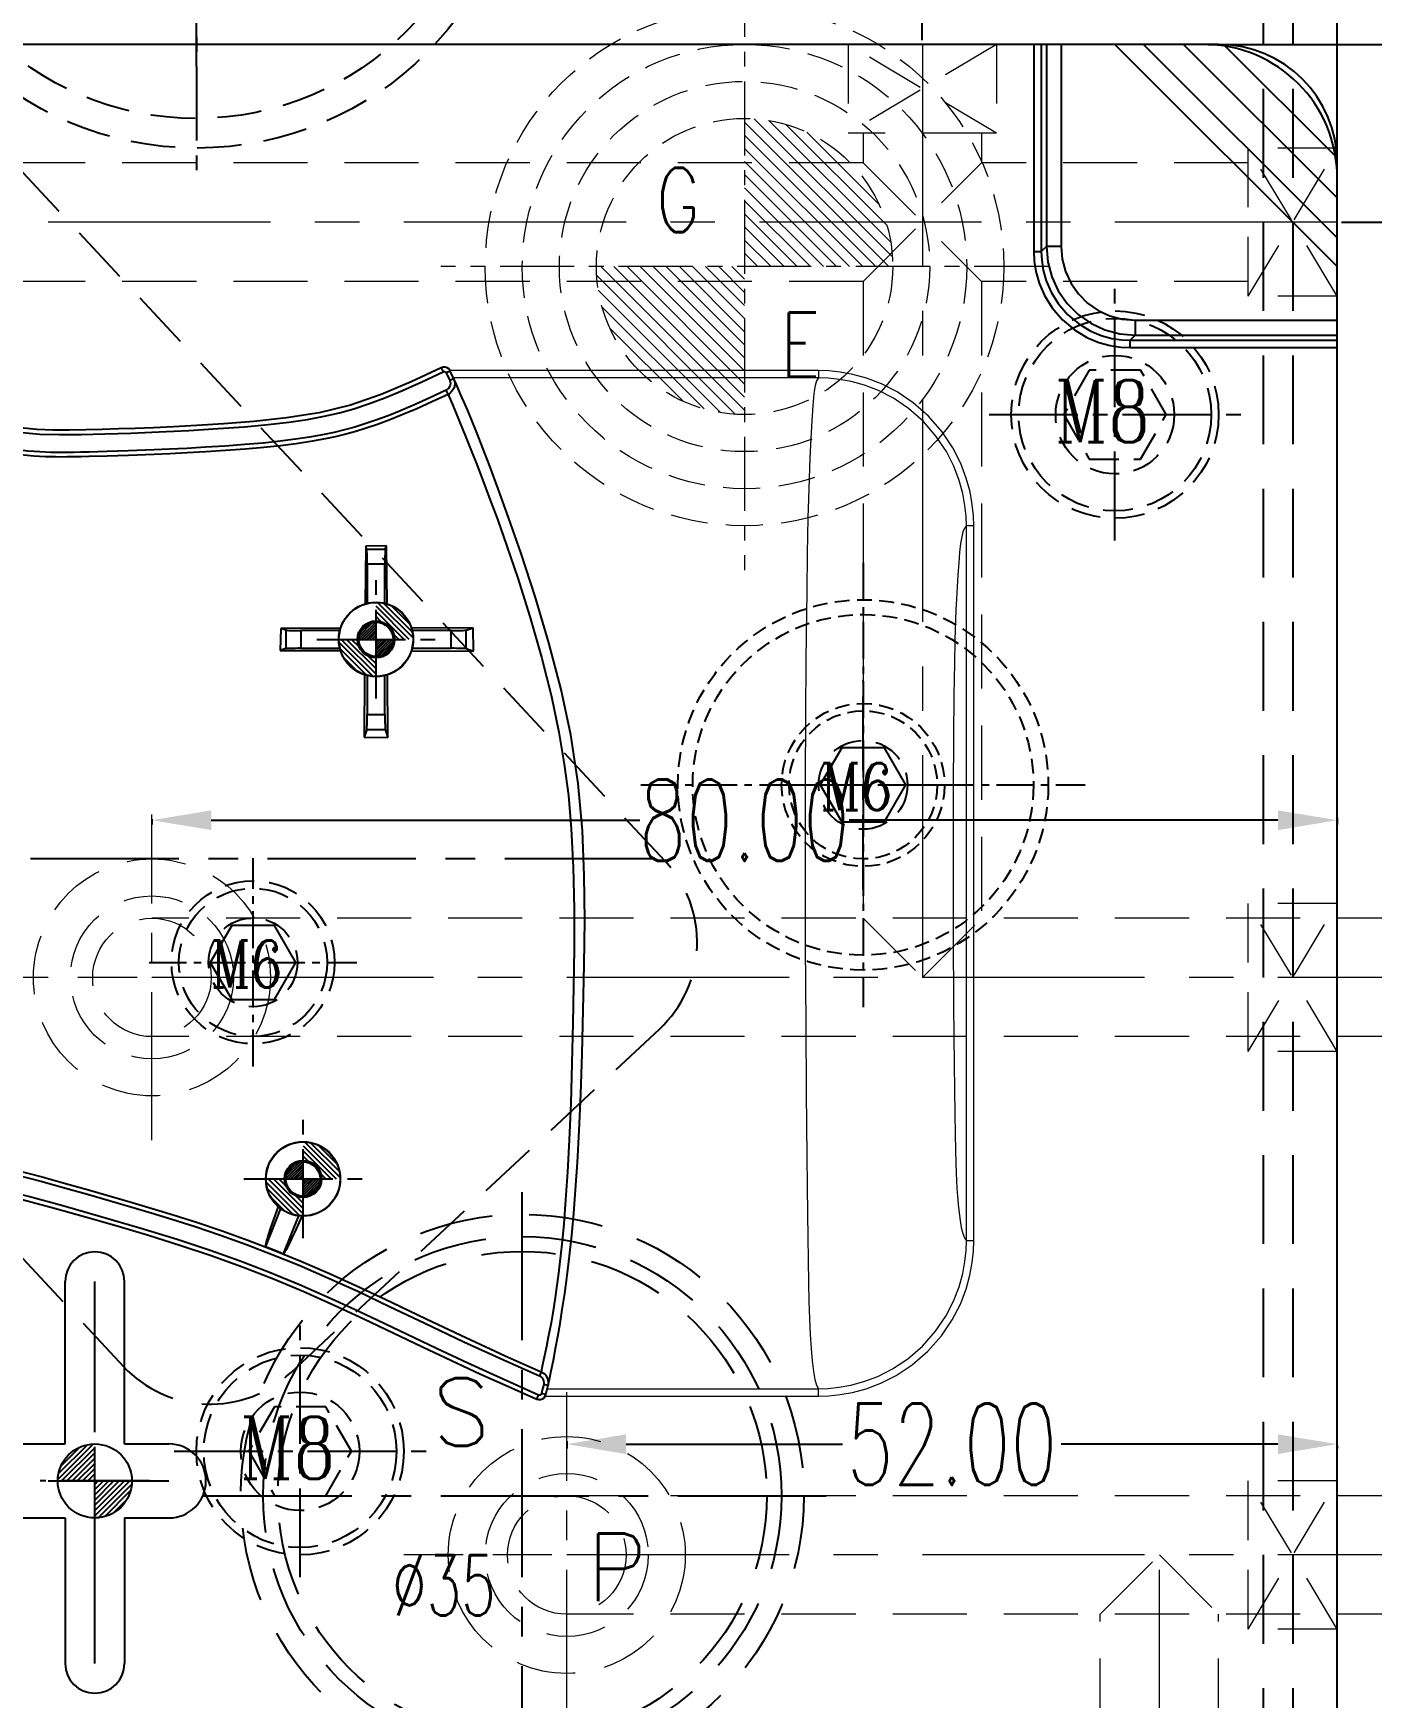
# Model space of a CAD drawing. Header units: millimetres. Extents: x 33920 to 35330, y -21664 to -20666.
# Drawn here: x 34646.7 to 34737, y -20885 to -20772.6 of the extents above; entities that cross this region are included whole.
import ezdxf

# ---------------------------------------------------------------- set-up
doc = ezdxf.new("R2010")
doc.units = ezdxf.units.MM
doc.header["$LTSCALE"] = 8
for name, pattern in [('CENTER', [2, 1.25, -0.25, 0.25, -0.25]), ('CENTER2', [1.125, 0.75, -0.125, 0.125, -0.125]), ('HIDDEN', [0.375, 0.25, -0.125]), ('HIDDEN2', [0.1875, 0.125, -0.0625])]:
    doc.linetypes.add(name, pattern=pattern)
doc.layers.get('DEFPOINTS').update_dxf_attribs({"color": 6})
for name, color, linetype in [('Cav-cor', 1, 'Continuous'), ('DEFAULT_1', 7, 'CENTER'), ('GE', 183, 'Continuous'), ('PIN', 5, 'Continuous'), ('Ru', 8, 'Continuous'), ('SCREW', 52, 'HIDDEN'), ('SP', 3, 'Continuous'), ('SPRING', 142, 'Continuous'), ('壓塊', 157, 'Continuous')]:
    doc.layers.add(name, color=color, linetype=linetype)
for name, color, linetype, lineweight in [('dim', 3, 'Continuous', 15), ('WR', 122, 'HIDDEN', 18), ('枕位', 75, 'Continuous', 15)]:
    doc.layers.add(name, color=color, linetype=linetype, lineweight=lineweight)
doc.styles.add('ROMANC', font='RomanC.ttf', dxfattribs={"width": 0.8, "height": 7})
doc.styles.add('ROMANS', font='ROMANS.shx', dxfattribs={"height": 5, "bigfont": 'chineset.shx'})
doc.styles.get("Standard").update_dxf_attribs({"font": 'txt.shx', "width": 0.67, "bigfont": 'chineset.shx'})
doc.dimstyles.new('ISO-25', dxfattribs={"dimtxt": 5.5, "dimasz": 4, "dimexe": 0.3, "dimexo": 0.3, "dimtad": 0, "dimzin": 1, "dimdsep": 46, "dimtxsty": 'Standard', "dimcen": 0, "dimclrd": 3, "dimclre": 3, "dimclrt": 7, "dimazin": 0, "dimtfac": 1, "dimtofl": 0, "dimtmove": 0, "dimatfit": 0, "dimfxl": 0, "dimarcsym": 0})

# ---------------------------------------------------------------- blocks, each defined once
blk = doc.blocks.new('20130710.160853')
at = {"layer": 'SCREW', "linetype": 'CENTER', "ltscale": 0.5}
for p, q in [((0, -7.04), (0, 7.04)), ((-7, 0), (7, 0))]:
    blk.add_line(p, q, dxfattribs=at)
at = {"layer": 'SCREW', "linetype": 'Continuous'}
blk.add_lwpolyline([(-1.44, 2.5), (-2.89, 0), (-1.44, -2.5), (1.44, -2.5), (2.89, 0), (1.44, 2.5)], close=True, dxfattribs=at)
at = {"layer": 'SCREW', "ltscale": 0.5}
for radius in [5.5, 5]:
    blk.add_circle((0, 0), radius, dxfattribs=at)
at = {"layer": 'SCREW'}
blk.add_circle((0, 0), 3, dxfattribs=at)
at = {"layer": 'SP', "color": 145, "linetype": 'CENTER', "ltscale": 0.25}
for p, q in [((0, 15), (0, -15)), ((-15, 0), (15, 0))]:
    blk.add_line(p, q, dxfattribs=at)
at = {"layer": 'SP', "color": 145, "linetype": 'HIDDEN', "ltscale": 0.5}
for radius in [12.5, 11.5]:
    blk.add_circle((0, 0), radius, dxfattribs=at)
at = {"layer": 'dim', "style": 'ROMANC', "width": 0.8}
blk.add_text('M6', height=3.172, dxfattribs=at).set_placement((-2.88, -1.7))
blk = doc.blocks.new('20160824.190002')
at = {"layer": 'SCREW', "linetype": 'CENTER2'}
for p, q in [((0, -8.5), (0, 8.5)), ((-8.5, 0), (8.5, 0))]:
    blk.add_line(p, q, dxfattribs=at)
at = {"layer": 'SCREW'}
blk.add_lwpolyline([(-1.73, 3), (-3.46, 0), (-1.73, -3), (1.73, -3), (3.46, 0), (1.73, 3)], close=True, dxfattribs=at)
for radius in [7, 6.5, 4]:
    blk.add_circle((0, 0), radius, dxfattribs=at)
at = {"layer": 'dim', "style": 'ROMANC', "width": 0.8}
blk.add_text('M8', height=4.186, dxfattribs=at).set_placement((-4.07, -1.86))
blk = doc.blocks.new('20160824.190545')
at = {"layer": 'GE', "lineweight": 13}
h = blk.add_hatch(dxfattribs=at)
h.set_pattern_fill('ANSI31', color=256, scale=5, style=0)
h.set_pattern_definition([(315, (29863.14434, -20018.2038), (-0.441941738, -0.441941738), [])])
h.paths.add_polyline_path([(0, 0), (0, -10, -0.414214), (-10, 0)])
h.paths.add_polyline_path([(0, 10, -0.414214), (10, 0), (0, 0)])
at = {"layer": 'GE', "linetype": 'CENTER', "lineweight": 13, "ltscale": 0.5}
for p, q in [((0, 20.5), (0, -20.5)), ((20.5, 0), (-20.5, 0))]:
    blk.add_line(p, q, dxfattribs=at)
at = {"layer": 'GE', "linetype": 'HIDDEN2', "lineweight": 13, "ltscale": 2.5}
for radius in [17.5, 15, 12.5, 10]:
    blk.add_circle((0, 0), radius, dxfattribs=at)
at = {"layer": 'GE', "lineweight": 13, "style": 'ROMANS', "width": 0.75}
for s, p in [('G', (-5.96, 2.33)), ('E', (2.44, -7.45))]:
    blk.add_text(s, height=4.34, dxfattribs=at).set_placement(p)
blk = doc.blocks.new('20160824.190618')
at = {"layer": 'PIN', "linetype": 'Continuous'}
h = blk.add_hatch(dxfattribs=at)
h.set_pattern_fill('ANSI31', color=256, scale=14.666667, style=0)
h.set_pattern_definition([(315, (-128345.2846, -36662.2767), (-1.296362432, -1.296362432), [])])
h.paths.add_polyline_path([(-16, 0), (-16, -11, -0.414214), (-27, 0)])
h.paths.add_polyline_path([(-5, 0), (-16, 0), (-16, 11, -0.414214)])
at = {"layer": 'PIN', "linetype": 'CENTER2'}
for p, q in [((-16, -16.5), (-16, 16.5)), ((-32.5, 0), (0.5, 0))]:
    blk.add_line(p, q, dxfattribs=at)
at = {"layer": 'PIN', "linetype": 'Continuous'}
blk.add_circle((-16, 0), 11, dxfattribs=at)
at = {"layer": 'SPRING', "linetype": 'CENTER', "ltscale": 0.5}
for p, q in [((-16, 23.5), (-16, -23.5)), ((-39.5, 0), (7.5, 0))]:
    blk.add_line(p, q, dxfattribs=at)
at = {"layer": 'SPRING', "linetype": 'HIDDEN', "ltscale": 1.5}
for radius in [22, 20, 12.5, 12]:
    blk.add_circle((-16, 0), radius, dxfattribs=at)
for centre, start, end in [((0, 0), 0, 180), ((-32, 0), 180, 0)]:
    blk.add_arc(centre, 4, start, end, dxfattribs=at)
blk = doc.blocks.new('20140410.082121')
at = {"layer": 'SCREW', "color": 137, "linetype": 'CENTER', "ltscale": 0.25}
for p, q in [((0, -7.04), (0, 7.04)), ((-7, 0), (7, 0))]:
    blk.add_line(p, q, dxfattribs=at)
at = {"layer": 'SCREW', "color": 137, "linetype": 'Continuous'}
blk.add_lwpolyline([(-1.44, 2.5), (-2.89, 0), (-1.44, -2.5), (1.44, -2.5), (2.89, 0), (1.44, 2.5)], close=True, dxfattribs=at)
at = {"layer": 'SCREW', "color": 137}
for radius in [5.5, 5, 3]:
    blk.add_circle((0, 0), radius, dxfattribs=at)
at = {"layer": 'dim', "style": 'ROMANC', "width": 0.8}
blk.add_text('M6', height=3.172, dxfattribs=at).set_placement((-2.87, -1.7))
blk = doc.blocks.new('20160827.105633')
at = {"color": 8, "linetype": 'HIDDEN', "ltscale": 2.5}
blk.add_circle((0, 0), 19, dxfattribs=at)
at = {"layer": 'SP', "linetype": 'CENTER'}
for p, q in [((0, -21.5), (0, 21.5)), ((-21.5, 0), (21.5, 0))]:
    blk.add_line(p, q, dxfattribs=at)
at = {"layer": 'SP', "linetype": 'HIDDEN', "ltscale": 2.5}
for radius in [17.5, 16.5]:
    blk.add_circle((0, 0), radius, dxfattribs=at)
at = {"layer": 'dim', "insert": (-5.29, -6.05), "char_height": 4.063, "attachment_point": 5}
blk.add_mtext('Ø35', dxfattribs=at)
at = {"layer": 'SP'}
for s, p in [('S', (-6.08, 3.36)), ('P', (4.33, -7.12))]:
    blk.add_text(s, height=4.58, dxfattribs=at).set_placement(p)
blk = doc.blocks.new('*D29220')
at = {"layer": 'DEFPOINTS', "color": 0}
for p in [(34682.68, -20867.32), (34734.68, -20867.65), (34734.68, -20867.83)]:
    blk.add_point(p, dxfattribs=at)
at = {"layer": 'dim', "color": 3, "lineweight": -2}
for p, q in [((34682.68, -20867.62), (34682.68, -20868.13)), ((34686.68, -20867.83), (34701.3, -20867.83)), ((34730.68, -20867.83), (34716.06, -20867.83)), ((34734.68, -20867.95), (34734.68, -20868.13))]:
    blk.add_line(p, q, dxfattribs=at)
at = {"layer": 'dim', "color": 3}
for points in [[(34686.68, -20867.17), (34686.68, -20868.5), (34682.68, -20867.83)], [(34730.68, -20868.5), (34730.68, -20867.17), (34734.68, -20867.83)]]:
    blk.add_solid(points, dxfattribs=at)
at = {"layer": 'dim', "color": 7, "insert": (34708.68, -20867.83), "char_height": 5.5, "attachment_point": 5}
blk.add_mtext('52.00', dxfattribs=at)
blk = doc.blocks.new('*D29221')
at = {"layer": 'DEFPOINTS', "color": 0}
for p in [(34734.68, -20825.23), (34654.68, -20825.32), (34734.68, -20825.7)]:
    blk.add_point(p, dxfattribs=at)
at = {"layer": 'dim', "color": 3, "lineweight": -2}
for p, q in [((34654.68, -20825.62), (34654.68, -20826)), ((34658.68, -20825.7), (34687.61, -20825.7)), ((34730.68, -20825.7), (34701.75, -20825.7)), ((34734.68, -20825.53), (34734.68, -20826))]:
    blk.add_line(p, q, dxfattribs=at)
at = {"layer": 'dim', "color": 3}
for points in [[(34658.68, -20825.04), (34658.68, -20826.37), (34654.68, -20825.7)], [(34730.68, -20826.37), (34730.68, -20825.04), (34734.68, -20825.7)]]:
    blk.add_solid(points, dxfattribs=at)
at = {"layer": 'dim', "color": 7, "insert": (34694.68, -20825.7), "char_height": 5.5, "attachment_point": 5}
blk.add_mtext('80.00', dxfattribs=at)
blk = doc.blocks.new('*D29229')
at = {"layer": 'DEFPOINTS', "color": 0}
for p in [(34725.68, -20773.32), (34734.68, -20785.32), (34740.56, -20785.32)]:
    blk.add_point(p, dxfattribs=at)
at = {"layer": 'dim', "color": 3, "lineweight": -2}
for p, q in [((34740.56, -20769.32), (34740.56, -20765.32)), ((34725.98, -20773.32), (34740.86, -20773.32)), ((34734.98, -20785.32), (34740.86, -20785.32)), ((34740.56, -20789.32), (34740.56, -20793.32))]:
    blk.add_line(p, q, dxfattribs=at)
at = {"layer": 'dim', "color": 3}
for points in [[(34739.9, -20769.32), (34741.23, -20769.32), (34740.56, -20773.32)], [(34741.23, -20789.32), (34739.9, -20789.32), (34740.56, -20785.32)]]:
    blk.add_solid(points, dxfattribs=at)
at = {"layer": 'dim', "color": 7, "insert": (34740.56, -20800.08), "char_height": 5.5, "attachment_point": 5, "rotation": 90}
blk.add_mtext('12.00', dxfattribs=at)
blk = doc.blocks.new('*D29230')
at = {"layer": 'DEFPOINTS', "color": 0}
for p in [(34706.68, -20768.12), (34706.68, -20773.32), (34734.68, -20782.32)]:
    blk.add_point(p, dxfattribs=at)
at = {"layer": 'dim', "color": 3, "lineweight": -2}
for p, q in [((34706.68, -20773.02), (34706.68, -20767.82)), ((34734.68, -20782.02), (34734.68, -20767.82)), ((34710.68, -20768.12), (34713.3, -20768.12)), ((34730.68, -20768.12), (34728.06, -20768.12))]:
    blk.add_line(p, q, dxfattribs=at)
at = {"layer": 'dim', "color": 3}
for points in [[(34710.68, -20767.45), (34710.68, -20768.78), (34706.68, -20768.12)], [(34730.68, -20768.78), (34730.68, -20767.45), (34734.68, -20768.12)]]:
    blk.add_solid(points, dxfattribs=at)
at = {"layer": 'dim', "color": 7, "insert": (34720.68, -20768.12), "char_height": 5.5, "attachment_point": 5}
blk.add_mtext('28.00', dxfattribs=at)
blk = doc.blocks.new('*D29231')
at = {"layer": 'DEFPOINTS', "color": 0}
for p in [(34599.68, -20762.54), (34599.68, -20773.32), (34734.68, -20782.32)]:
    blk.add_point(p, dxfattribs=at)
at = {"layer": 'dim', "color": 3, "lineweight": -2}
for p, q in [((34599.68, -20773.02), (34599.68, -20762.24)), ((34734.68, -20782.02), (34734.68, -20762.24)), ((34603.68, -20762.54), (34680.28, -20762.54)), ((34730.68, -20762.54), (34697.49, -20762.54))]:
    blk.add_line(p, q, dxfattribs=at)
at = {"layer": 'dim', "color": 3}
for points in [[(34603.68, -20761.87), (34603.68, -20763.21), (34599.68, -20762.54)], [(34730.68, -20763.21), (34730.68, -20761.87), (34734.68, -20762.54)]]:
    blk.add_solid(points, dxfattribs=at)
at = {"layer": 'dim', "color": 7, "insert": (34688.88, -20762.54), "char_height": 5.5, "attachment_point": 5}
blk.add_mtext('135.00', dxfattribs=at)
blk = doc.blocks.new('20160904.091723')
at = {"layer": 'WR', "linetype": 'CENTER'}
blk.add_line((0, 11), (0, -11), dxfattribs=at)
at = {"layer": 'WR', "linetype": 'HIDDEN', "ltscale": 2}
blk.add_line((-11, 0), (11, 0), dxfattribs=at)
for radius in [8, 5.5, 4]:
    blk.add_circle((0, 0), radius, dxfattribs=at)

msp = doc.modelspace()

# ---------------------------------------------------------------- hatches: boundary and pattern name
at = {"layer": 'Cav-cor'}
h = msp.add_hatch(dxfattribs=at)
h.set_pattern_fill('ANSI31', color=1, scale=0.6, style=0)
h.set_pattern_definition([(315, (41.031, -42310.0318), (-1.34703842, -1.34703842), [])])
h.paths.add_polyline_path([(34725.681, -20773.316, -0.4142136), (34734.681, -20782.316), (34734.681, -20788.316), (34719.681, -20773.316)])
at = {"layer": 'PIN', "linetype": 'Continuous'}
h = msp.add_hatch(dxfattribs=at)
h.set_pattern_fill('ANSI31', color=31, scale=2, angle=90, style=0)
h.set_pattern_definition([(135, (34875.08772, -20827.73212), (-0.1767767, -0.1767767), [])])
h.paths.add_polyline_path([(34669.806, -20810.992, -0.4142136), (34672.306, -20813.492), (34671.056, -20813.492, 0.4142136), (34669.806, -20812.242)])
h.paths.add_polyline_path([(34668.556, -20813.492, 0.4142136), (34669.806, -20814.742), (34669.806, -20815.992, -0.4142136), (34667.306, -20813.492)])
h = msp.add_hatch(dxfattribs=at)
h.set_pattern_fill('ANSI31', color=31, angle=90, style=0)
h.set_pattern_definition([(45, (34464.52367, -20827.73212), (0.08838835, -0.08838835), [])])
h.paths.add_polyline_path([(34669.806, -20813.492), (34671.056, -20813.492, -0.4142136), (34669.806, -20814.742)])
h.paths.add_polyline_path([(34669.806, -20812.242), (34669.806, -20813.492), (34668.556, -20813.492, -0.4142136)])
h = msp.add_hatch(dxfattribs=at)
h.set_pattern_fill('ANSI31', color=31, scale=2, angle=90, style=0)
h.set_pattern_definition([(135, (34870.16322, -20864.16337), (-0.1767767, -0.1767767), [])])
h.paths.add_polyline_path([(34664.881, -20847.424, -0.4142136), (34667.381, -20849.924), (34666.131, -20849.924, 0.4142136), (34664.881, -20848.674)])
h.paths.add_polyline_path([(34663.631, -20849.924, 0.4142136), (34664.881, -20851.174), (34664.881, -20852.424, -0.4142136), (34662.381, -20849.924)])
h = msp.add_hatch(dxfattribs=at)
h.set_pattern_fill('ANSI31', color=31, angle=90, style=0)
h.set_pattern_definition([(45, (34459.59917, -20864.16337), (0.08838835, -0.08838835), [])])
h.paths.add_polyline_path([(34664.881, -20849.924), (34666.131, -20849.924, -0.4142136), (34664.881, -20851.174)])
h.paths.add_polyline_path([(34664.881, -20848.674), (34664.881, -20849.924), (34663.631, -20849.924, -0.4142136)])
h = msp.add_hatch(dxfattribs=at)
h.set_pattern_fill('ANSI31', color=5, scale=2, angle=90, style=0)
h.set_pattern_definition([(45, (34445.54543, -20884.55587), (0.1767767, -0.1767767), [])])
h.paths.add_polyline_path([(34650.827, -20870.316), (34653.327, -20870.316, -0.4142136), (34650.827, -20872.816)])
h.paths.add_polyline_path([(34650.827, -20867.816), (34650.827, -20870.316), (34648.327, -20870.316, -0.4142136)])

# ---------------------------------------------------------------- linework, layer by layer
at = {"color": 8, "linetype": 'HIDDEN', "ltscale": 3}
for p, q in [((34729.681, -20713.316), (34729.681, -21213.316)), ((34731.681, -20713.316), (34731.681, -21213.316))]:
    msp.add_line(p, q, dxfattribs=at)
at = {"layer": 'Cav-cor', "color": 1}
for p, q in [((34726.681, -20773.316), (34472.681, -20773.316)), ((34714.207, -20773.316), (34714.207, -20787.3)), ((34714.706, -20773.316), (34714.706, -20787.3)), ((34715.051, -20773.316), (34715.051, -20786.955)), ((34716.049, -20773.316), (34716.049, -20786.955)), ((34734.681, -20788.316), (34719.681, -20773.316)), ((34734.681, -20963.316), (34734.681, -20781.316)), ((34715.051, -20786.955), (34714.706, -20787.3)), ((34716.049, -20786.955), (34715.051, -20786.955)), ((34714.207, -20787.3), (34714.706, -20787.3)), ((34721.043, -20791.948), (34734.681, -20791.948)), ((34721.043, -20791.948), (34721.043, -20792.947)), ((34721.043, -20792.947), (34720.698, -20793.291)), ((34720.698, -20793.291), (34734.681, -20793.291)), ((34720.698, -20793.791), (34720.698, -20793.291)), ((34720.698, -20793.791), (34734.681, -20793.791)), ((34721.043, -20792.947), (34734.681, -20792.947)), ((34674.207, -20795.156), (34674.341, -20795.426)), ((34674.337, -20795.116), (34674.208, -20795.157)), ((34674.475, -20795.115), (34674.337, -20795.116)), ((34674.608, -20795.157), (34674.479, -20795.116)), ((34674.818, -20795.373), (34674.544, -20795.499)), ((34674.544, -20795.499), (34674.778, -20796.013)), ((34674.719, -20795.234), (34674.608, -20795.157)), ((34674.803, -20795.342), (34674.719, -20795.234)), ((34675.053, -20795.889), (34674.778, -20796.013)), ((34675.078, -20795.945), (34674.819, -20795.374)), ((34675.228, -20796.28), (34675.078, -20795.945)), ((34674.671, -20796.943), (34674.539, -20796.671)), ((34674.665, -20796.945), (34674.722, -20797.066)), ((34674.722, -20797.066), (34674.961, -20797.637)), ((34653.081, -20800.769), (34651.646, -20800.814)), ((34653.091, -20801.071), (34651.655, -20801.116)), ((34654.828, -20800.702), (34653.081, -20800.769)), ((34654.841, -20801.003), (34653.091, -20801.071)), ((34669.114, -20807.196), (34669.068, -20811.091)), ((34670.505, -20807.174), (34669.114, -20807.196)), ((34669.186, -20807.412), (34669.114, -20807.196)), ((34670.425, -20807.412), (34670.505, -20807.174)), ((34670.549, -20811.093), (34670.505, -20807.174)), ((34670.425, -20807.412), (34669.186, -20807.412)), ((34670.409, -20808.416), (34669.203, -20808.416)), ((34669.203, -20808.416), (34669.203, -20811.053)), ((34670.409, -20811.053), (34670.409, -20808.416)), ((34663.37, -20812.754), (34663.332, -20814.243)), ((34667.407, -20812.745), (34663.37, -20812.754)), ((34663.726, -20812.873), (34663.37, -20812.754)), ((34663.726, -20812.873), (34663.726, -20814.112)), ((34667.367, -20812.889), (34664.729, -20812.889)), ((34664.729, -20812.889), (34664.729, -20814.095)), ((34676.366, -20812.713), (34672.199, -20812.729)), ((34674.882, -20812.889), (34672.245, -20812.889)), ((34674.882, -20814.095), (34674.882, -20812.889)), ((34675.886, -20812.873), (34676.366, -20812.713)), ((34675.886, -20814.112), (34675.886, -20812.873)), ((34676.394, -20814.282), (34676.366, -20812.713)), ((34663.726, -20814.112), (34663.332, -20814.243)), ((34663.332, -20814.243), (34667.411, -20814.252)), ((34664.729, -20814.095), (34667.367, -20814.095)), ((34672.196, -20814.267), (34676.394, -20814.282)), ((34672.245, -20814.095), (34674.882, -20814.095)), ((34675.886, -20814.112), (34676.394, -20814.282)), ((34669.031, -20815.882), (34669.011, -20820.098)), ((34669.203, -20815.931), (34669.203, -20818.569)), ((34670.409, -20818.569), (34670.409, -20815.931)), ((34670.604, -20820.109), (34670.585, -20815.881)), ((34669.186, -20819.572), (34669.011, -20820.098)), ((34669.186, -20819.572), (34670.425, -20819.572)), ((34669.203, -20818.569), (34670.409, -20818.569)), ((34670.425, -20819.572), (34670.604, -20820.109)), ((34669.011, -20820.098), (34670.604, -20820.109)), ((34663.362, -20851.925), (34662.336, -20854.484)), ((34663.57, -20854.976), (34664.596, -20852.42)), ((34681.304, -20861.229), (34681.059, -20862.369)), ((34675.997, -20862.362), (34673.879, -20861.37)), ((34677.726, -20863.155), (34675.997, -20862.362)), ((34679.129, -20863.787), (34677.726, -20863.155)), ((34680.957, -20862.949), (34680.835, -20863.225)), ((34680.772, -20864.515), (34679.129, -20863.787)), ((34680.65, -20864.791), (34680.772, -20864.515)), ((34681.273, -20864.481), (34680.979, -20864.412)), ((34681.416, -20863.862), (34681.122, -20863.795)), ((34681.153, -20864.696), (34681.232, -20864.589)), ((34681.273, -20864.48), (34681.42, -20863.843)), ((34681.273, -20864.481), (34681.273, -20864.48)), ((34680.65, -20864.79), (34680.78, -20864.825)), ((34680.78, -20864.825), (34680.913, -20864.821)), ((34680.913, -20864.821), (34681.043, -20864.777)), ((34681.043, -20864.777), (34681.153, -20864.696))]:
    msp.add_line(p, q, dxfattribs=at)
for points in [[(34715.051, -20786.955), (34715.142, -20787.993), (34715.412, -20789.002), (34715.853, -20789.95), (34716.453, -20790.806), (34717.192, -20791.545), (34718.048, -20792.144), (34718.996, -20792.586), (34720.005, -20792.856), (34721.043, -20792.947)], [(34716.049, -20786.955), (34716.125, -20787.819), (34716.349, -20788.66), (34716.717, -20789.45), (34717.216, -20790.165), (34717.833, -20790.781), (34718.547, -20791.28), (34719.337, -20791.648), (34720.179, -20791.873), (34721.043, -20791.948)], [(34714.207, -20787.3), (34714.239, -20787.942), (34714.35, -20788.658), (34714.569, -20789.44), (34714.924, -20790.267), (34715.442, -20791.111), (34716.134, -20791.918), (34716.945, -20792.597), (34717.781, -20793.1), (34718.597, -20793.442), (34719.365, -20793.653), (34720.069, -20793.76), (34720.698, -20793.791)], [(34714.706, -20787.3), (34714.735, -20787.893), (34714.838, -20788.554), (34715.04, -20789.276), (34715.368, -20790.04), (34715.846, -20790.819), (34716.485, -20791.563), (34717.233, -20792.19), (34718.005, -20792.654), (34718.758, -20792.97), (34719.467, -20793.164), (34720.117, -20793.263), (34720.698, -20793.291)], [(34642.809, -20798.845), (34643.838, -20799.132), (34644.838, -20799.352), (34645.919, -20799.52), (34647.112, -20799.63), (34648.436, -20799.668), (34649.9, -20799.653), (34651.501, -20799.612), (34653.247, -20799.557), (34655.15, -20799.48), (34657.173, -20799.379), (34659.153, -20799.259), (34660.939, -20799.131), (34662.517, -20798.988), (34663.923, -20798.823), (34665.18, -20798.635), (34666.312, -20798.422), (34667.334, -20798.188), (34668.301, -20797.921), (34669.306, -20797.59), (34670.397, -20797.182), (34671.597, -20796.69), (34672.904, -20796.11), (34674.341, -20795.426)], [(34674.208, -20795.157), (34672.189, -20796.104), (34670.145, -20796.958), (34668.076, -20797.675), (34665.959, -20798.187), (34663.774, -20798.54), (34661.566, -20798.777), (34659.502, -20798.934), (34657.701, -20799.048), (34656.147, -20799.132), (34654.781, -20799.196), (34653.554, -20799.245), (34652.414, -20799.284), (34651.31, -20799.317), (34650.212, -20799.346), (34649.114, -20799.366), (34648.02, -20799.365), (34646.92, -20799.317), (34645.815, -20799.205)], [(34674.341, -20795.426), (34674.386, -20795.412), (34674.435, -20795.413), (34674.481, -20795.43), (34674.518, -20795.459), (34674.544, -20795.499)], [(34674.778, -20796.013), (34674.81, -20796.111), (34674.822, -20796.222), (34674.808, -20796.337), (34674.768, -20796.447), (34674.704, -20796.543), (34674.624, -20796.619), (34674.539, -20796.671)], [(34675.105, -20796.046), (34675.124, -20796.223), (34675.101, -20796.408), (34675.036, -20796.584), (34674.934, -20796.738), (34674.807, -20796.859), (34674.665, -20796.945)], [(34674.819, -20795.374), (34674.811, -20795.358), (34674.803, -20795.342)], [(34674.539, -20796.671), (34673.446, -20797.189), (34672.439, -20797.64), (34671.503, -20798.037), (34670.622, -20798.389), (34669.804, -20798.693), (34669.058, -20798.947), (34668.365, -20799.159), (34667.685, -20799.344), (34666.976, -20799.513), (34666.194, -20799.676), (34665.325, -20799.833), (34664.372, -20799.979), (34663.331, -20800.112), (34662.196, -20800.232), (34660.95, -20800.34), (34659.62, -20800.436), (34658.298, -20800.522), (34657.04, -20800.594), (34655.873, -20800.654), (34654.828, -20800.702)], [(34674.665, -20796.945), (34673.572, -20797.462), (34672.559, -20797.917), (34671.618, -20798.316), (34670.731, -20798.67), (34669.905, -20798.977), (34669.151, -20799.234), (34668.449, -20799.449), (34667.76, -20799.636), (34667.042, -20799.807), (34666.252, -20799.972), (34665.374, -20800.131), (34664.414, -20800.278), (34663.366, -20800.412), (34662.224, -20800.532), (34660.973, -20800.64), (34659.641, -20800.737), (34658.316, -20800.823), (34657.056, -20800.895), (34655.888, -20800.955), (34654.841, -20801.003)], [(34681.42, -20863.843), (34681.509, -20863.442), (34681.632, -20862.873), (34681.778, -20862.162), (34681.931, -20861.376), (34682.081, -20860.555), (34682.23, -20859.689), (34682.381, -20858.744), (34682.54, -20857.666), (34682.703, -20856.453), (34682.863, -20855.125), (34683.012, -20853.728), (34683.148, -20852.263), (34683.277, -20850.653), (34683.401, -20848.811), (34683.518, -20846.66), (34683.622, -20844.196), (34683.71, -20841.469), (34683.786, -20838.523), (34683.854, -20835.478), (34683.89, -20832.454), (34683.862, -20829.446), (34683.732, -20826.399), (34683.445, -20823.221), (34682.944, -20819.942), (34682.295, -20816.869), (34681.481, -20813.732), (34680.544, -20810.594), (34679.597, -20807.7), (34678.758, -20805.269), (34678.061, -20803.325), (34677.487, -20801.788), (34677.017, -20800.569), (34676.624, -20799.58), (34676.288, -20798.756), (34675.993, -20798.046), (34675.733, -20797.435), (34675.517, -20796.937), (34675.228, -20796.28)], [(34674.961, -20797.637), (34675.864, -20799.835), (34676.23, -20800.741), (34676.6, -20801.674), (34676.999, -20802.701), (34677.453, -20803.904), (34677.994, -20805.378), (34678.634, -20807.188), (34679.373, -20809.365), (34680.196, -20811.951), (34680.984, -20814.697), (34681.644, -20817.348), (34682.146, -20819.746), (34682.516, -20821.913), (34682.789, -20824.022), (34682.988, -20826.277), (34683.122, -20828.877), (34683.18, -20831.696), (34683.174, -20834.408), (34683.136, -20836.902), (34683.088, -20839.395), (34683.026, -20842.11), (34682.945, -20844.821), (34682.846, -20847.287), (34682.732, -20849.453), (34682.606, -20851.326), (34682.474, -20852.946), (34682.342, -20854.336), (34682.215, -20855.502), (34682.1, -20856.459), (34681.995, -20857.251), (34681.899, -20857.926), (34681.806, -20858.529), (34681.713, -20859.092), (34681.618, -20859.637), (34681.517, -20860.177), (34681.411, -20860.712), (34681.304, -20861.229)], [(34651.655, -20801.116), (34650.419, -20801.149), (34649.879, -20801.161), (34649.39, -20801.17), (34648.95, -20801.175), (34648.551, -20801.177), (34648.18, -20801.174), (34647.824, -20801.168), (34647.469, -20801.157), (34647.101, -20801.139), (34646.706, -20801.113), (34646.268, -20801.076), (34645.783, -20801.023), (34645.26, -20800.952), (34644.709, -20800.861), (34644.12, -20800.746), (34643.482, -20800.598), (34642.79, -20800.411), (34642.035, -20800.184)], [(34651.646, -20800.814), (34650.412, -20800.848), (34649.873, -20800.86), (34649.385, -20800.868), (34648.947, -20800.873), (34648.551, -20800.875), (34648.184, -20800.873), (34647.831, -20800.867), (34647.481, -20800.856), (34647.118, -20800.838), (34646.728, -20800.813), (34646.298, -20800.776), (34645.819, -20800.723), (34645.304, -20800.654), (34644.762, -20800.565), (34644.183, -20800.451), (34643.556, -20800.305), (34642.873, -20800.121), (34642.125, -20799.896)], [(34629.549, -20847.484), (34631.516, -20847.515), (34633.674, -20847.6), (34636.038, -20847.759), (34638.644, -20848.028), (34641.225, -20848.414), (34643.502, -20848.867), (34645.506, -20849.336), (34647.264, -20849.79), (34648.854, -20850.225), (34650.408, -20850.665)], [(34629.548, -20847.785), (34631.507, -20847.817), (34633.659, -20847.901), (34636.013, -20848.059), (34638.607, -20848.327), (34641.173, -20848.712), (34643.437, -20849.161), (34645.433, -20849.629), (34647.187, -20850.082), (34648.773, -20850.516), (34650.325, -20850.955)], [(34673.879, -20861.37), (34669.92, -20859.481), (34668.345, -20858.738), (34666.583, -20857.928), (34664.641, -20857.078), (34662.624, -20856.245), (34660.627, -20855.474), (34658.621, -20854.755), (34656.379, -20854.013), (34653.874, -20853.243), (34651.24, -20852.473), (34648.677, -20851.741), (34646.339, -20851.105), (34644.26, -20850.586), (34642.42, -20850.178), (34640.702, -20849.854), (34638.984, -20849.592), (34637.151, -20849.376), (34635.096, -20849.198), (34632.772, -20849.067), (34630.24, -20848.998), (34627.629, -20849), (34625.139, -20849.066)], [(34627.251, -20849.306), (34629.254, -20849.29), (34631.219, -20849.316), (34633.209, -20849.387), (34635.282, -20849.512), (34637.451, -20849.709), (34639.639, -20849.988), (34641.791, -20850.358), (34643.908, -20850.811), (34646.004, -20851.327), (34648.099, -20851.891), (34650.205, -20852.486), (34652.324, -20853.098), (34654.45, -20853.728), (34656.571, -20854.388), (34658.684, -20855.093), (34660.788, -20855.854), (34662.879, -20856.671), (34664.943, -20857.533), (34666.975, -20858.436), (34668.984, -20859.37)], [(34650.325, -20850.955), (34653.259, -20851.803), (34654.62, -20852.207), (34656.025, -20852.637), (34657.6, -20853.139), (34659.311, -20853.717), (34661.058, -20854.347), (34662.796, -20855.016), (34664.613, -20855.756), (34666.547, -20856.591), (34668.57, -20857.512), (34670.72, -20858.527), (34673.095, -20859.662), (34675.738, -20860.912), (34678.407, -20862.14), (34680.835, -20863.225)], [(34650.408, -20850.665), (34653.344, -20851.514), (34654.707, -20851.918), (34656.115, -20852.349), (34657.694, -20852.853), (34659.411, -20853.433), (34661.163, -20854.065), (34662.907, -20854.736), (34664.729, -20855.478), (34666.669, -20856.315), (34668.697, -20857.238), (34670.85, -20858.255), (34673.225, -20859.39), (34675.866, -20860.638), (34678.531, -20861.865), (34680.957, -20862.949)], [(34663.194, -20851.786), (34662.965, -20852.423), (34662.791, -20852.919), (34662.662, -20853.296), (34662.569, -20853.581), (34662.502, -20853.795), (34662.455, -20853.957), (34662.419, -20854.085), (34662.392, -20854.192), (34662.37, -20854.284), (34662.353, -20854.365), (34662.341, -20854.432), (34662.336, -20854.484)], [(34663.57, -20854.976), (34663.601, -20854.938), (34663.638, -20854.884), (34663.681, -20854.816), (34663.729, -20854.735), (34663.783, -20854.64), (34663.846, -20854.523), (34663.924, -20854.372), (34664.025, -20854.169), (34664.156, -20853.896), (34664.325, -20853.532), (34664.542, -20853.053), (34664.817, -20852.435)], [(34662.336, -20854.484), (34662.745, -20854.645), (34663.156, -20854.809), (34663.57, -20854.976)], [(34668.984, -20859.37), (34672.944, -20861.26), (34674.893, -20862.18), (34676.821, -20863.073), (34678.737, -20863.94), (34680.65, -20864.79)], [(34680.835, -20863.225), (34680.925, -20863.276), (34681.009, -20863.352), (34681.076, -20863.45), (34681.119, -20863.563), (34681.134, -20863.682), (34681.122, -20863.795)], [(34681.059, -20862.369), (34681.018, -20862.572), (34680.991, -20862.718), (34680.974, -20862.821), (34680.964, -20862.89), (34680.959, -20862.931), (34680.957, -20862.949)], [(34680.957, -20862.949), (34681.101, -20863.031), (34681.235, -20863.153), (34681.343, -20863.31), (34681.412, -20863.491), (34681.436, -20863.68), (34681.416, -20863.862)], [(34680.979, -20864.412), (34680.959, -20864.46), (34680.923, -20864.498), (34680.875, -20864.522), (34680.822, -20864.528), (34680.772, -20864.515)], [(34681.122, -20863.795), (34681.051, -20864.104), (34680.979, -20864.412)], [(34681.232, -20864.589), (34681.256, -20864.535), (34681.273, -20864.48)]]:
    msp.add_lwpolyline(points, dxfattribs=at)
for centre, radius in [((34669.806, -20813.492), 2.513), ((34669.806, -20813.492), 1.156), ((34664.881, -20849.924), 2.513), ((34664.881, -20849.924), 1.156)]:
    msp.add_circle(centre, radius, dxfattribs=at)
for centre, radius in [((34725.681, -20782.316), 9), ((34726.681, -20781.316), 8)]:
    msp.add_arc(centre, radius, 0, 90, dxfattribs=at)
for centre, major_axis, start_param, end_param in [((34669.185, -20808.416), (0, 1.005), -1.5707963, -0.0523599), ((34670.426, -20808.416), (0, 1.005), 0.0523599, 1.5707963), ((34664.729, -20812.872), (1.005, 0), -3.0892328, -1.5707963), ((34674.882, -20812.872), (1.005, 0), -1.5707963, -0.0523599), ((34664.729, -20814.113), (1.005, 0), 1.5707963, 3.0892328), ((34674.882, -20814.113), (1.005, 0), 0.0523599, 1.5707963), ((34669.185, -20818.569), (0, 1.005), -3.0892328, -1.5707963), ((34670.426, -20818.569), (0, 1.005), -4.712389, -3.1939525)]:
    msp.add_ellipse(centre, major_axis=major_axis, ratio=0.0174551, start_param=start_param, end_param=end_param, dxfattribs=at)
at = {"layer": 'DEFAULT_1', "color": 2, "linetype": 'CENTER'}
msp.add_line((34688.49, -20828.316), (34619.523, -20828.316), dxfattribs=at)
at = {"layer": 'PIN', "color": 31, "linetype": 'CENTER2'}
for p, q in [((34669.806, -20817.492), (34669.806, -20809.492)), ((34665.806, -20813.492), (34673.806, -20813.492)), ((34664.881, -20853.924), (34664.881, -20845.924)), ((34660.881, -20849.924), (34668.881, -20849.924))]:
    msp.add_line(p, q, dxfattribs=at)
at = {"layer": 'PIN', "color": 5, "linetype": 'CENTER2'}
for p, q in [((34650.827, -20874.016), (34650.827, -20866.616)), ((34654.527, -20870.316), (34647.127, -20870.316))]:
    msp.add_line(p, q, dxfattribs=at)
at = {"layer": 'PIN', "color": 31, "linetype": 'Continuous'}
for centre, radius in [((34669.806, -20813.492), 2.5), ((34669.806, -20813.492), 1.25), ((34664.881, -20849.924), 2.5), ((34664.881, -20849.924), 1.25)]:
    msp.add_circle(centre, radius, dxfattribs=at)
at = {"layer": 'PIN', "color": 5, "linetype": 'Continuous'}
msp.add_circle((34650.827, -20870.316), 2.5, dxfattribs=at)
at = {"layer": 'Ru'}
for p, q in [((34648.827, -20867.816), (34648.827, -20856.853)), ((34652.827, -20867.816), (34652.827, -20856.853)), ((34602.681, -20867.816), (34648.827, -20867.816)), ((34652.827, -20867.816), (34655.827, -20867.816)), ((34602.681, -20872.816), (34648.827, -20872.816)), ((34648.827, -20872.816), (34648.827, -20882.645)), ((34652.827, -20872.816), (34655.827, -20872.816)), ((34652.827, -20872.816), (34652.827, -20882.645))]:
    msp.add_line(p, q, dxfattribs=at)
at = {"layer": 'Ru', "linetype": 'CENTER'}
for p, q in [((34650.827, -20882.645), (34650.827, -20856.853)), ((34599.681, -20870.316), (34655.827, -20870.316))]:
    msp.add_line(p, q, dxfattribs=at)
at = {"layer": 'Ru'}
for centre, radius, start, end in [((34650.827, -20856.853), 2, 0, 180), ((34655.827, -20870.316), 2.5, 270, 90), ((34650.827, -20882.645), 2, 180, 0)]:
    msp.add_arc(centre, radius, start, end, dxfattribs=at)
at = {"layer": 'WR', "linetype": 'HIDDEN', "ltscale": 2}
for p, q in [((34711.681, -20779.316), (34701.681, -20773.316)), ((34711.681, -20773.316), (34701.681, -20779.316)), ((34701.681, -20773.316), (34701.681, -20779.316)), ((34711.681, -20773.316), (34701.681, -20773.316)), ((34711.681, -20773.316), (34711.681, -20779.316)), ((34728.681, -20790.316), (34728.681, -20780.316)), ((34728.681, -20790.316), (34734.681, -20780.316)), ((34734.681, -20790.316), (34728.681, -20780.316)), ((34734.681, -20780.316), (34728.681, -20780.316)), ((34734.681, -20790.316), (34734.681, -20780.316)), ((34734.681, -20790.316), (34728.681, -20790.316)), ((34728.681, -20841.316), (34728.681, -20831.316)), ((34728.681, -20841.316), (34734.681, -20831.316)), ((34734.681, -20841.316), (34728.681, -20831.316)), ((34734.681, -20831.316), (34728.681, -20831.316)), ((34734.681, -20841.316), (34734.681, -20831.316)), ((34734.681, -20841.316), (34728.681, -20841.316)), ((34728.681, -20880.316), (34728.681, -20870.316)), ((34728.681, -20880.316), (34734.681, -20870.316)), ((34734.681, -20880.316), (34728.681, -20870.316)), ((34734.681, -20870.316), (34728.681, -20870.316)), ((34734.681, -20880.316), (34734.681, -20870.316)), ((34734.681, -20880.316), (34728.681, -20880.316))]:
    msp.add_line(p, q, dxfattribs=at)
at = {"layer": 'WR', "linetype": 'CENTER', "ltscale": 1.5}
for p, q in [((34706.681, -20773.316), (34706.681, -20836.316)), ((34734.681, -20785.316), (34605.681, -20785.316)), ((34769.681, -20836.316), (34654.681, -20836.316)), ((34769.681, -20875.316), (34682.681, -20875.316)), ((34722.681, -20963.316), (34722.681, -20875.316))]:
    msp.add_line(p, q, dxfattribs=at)
at = {"layer": 'WR', "linetype": 'HIDDEN', "ltscale": 2.5}
for p, q in [((34711.681, -20779.316), (34701.681, -20779.316)), ((34702.681, -20779.316), (34702.681, -20781.316)), ((34710.681, -20779.316), (34710.681, -20781.316)), ((34702.681, -20781.316), (34605.681, -20781.316)), ((34702.681, -20781.316), (34710.681, -20789.316)), ((34702.681, -20789.316), (34710.681, -20781.316)), ((34728.681, -20781.316), (34710.681, -20781.316)), ((34702.681, -20789.316), (34605.681, -20789.316)), ((34702.681, -20789.316), (34702.681, -20832.316)), ((34728.681, -20789.316), (34710.681, -20789.316)), ((34710.681, -20789.316), (34710.681, -20832.316)), ((34769.681, -20832.316), (34654.681, -20832.316)), ((34702.681, -20832.316), (34706.681, -20836.316)), ((34706.681, -20836.316), (34710.681, -20832.316)), ((34769.681, -20840.316), (34654.681, -20840.316)), ((34769.681, -20871.316), (34682.681, -20871.316)), ((34718.681, -20879.316), (34722.681, -20875.316)), ((34722.681, -20875.316), (34726.681, -20879.316)), ((34769.681, -20879.316), (34682.681, -20879.316)), ((34718.681, -20947.316), (34718.681, -20879.316)), ((34726.681, -20947.316), (34726.681, -20879.316))]:
    msp.add_line(p, q, dxfattribs=at)
at = {"layer": '壓塊', "color": 153, "linetype": 'HIDDEN', "ltscale": 2}
msp.add_lwpolyline([(34689.336, -20828.494), (34645.696, -20781.68, 0.4142136), (34634.39, -20781.283), (34609.52, -20804.467, 0.4142136), (34609.123, -20815.773), (34652.762, -20862.588, 0.4142136), (34664.069, -20862.985), (34688.939, -20839.801, 0.4142136)], format="xyb", close=True, dxfattribs=at)
at = {"layer": '枕位', "linetype": 'ByBlock'}
for p, q in [((34699.671, -20795.342), (34674.803, -20795.342)), ((34699.671, -20795.841), (34675.031, -20795.841)), ((34699.671, -20795.342), (34699.671, -20795.841)), ((34710.156, -20805.828), (34709.656, -20805.828)), ((34709.656, -20854.104), (34709.656, -20805.828)), ((34710.156, -20854.104), (34710.156, -20805.828)), ((34698.913, -20807.719), (34698.875, -20810.227)), ((34698.875, -20810.227), (34698.823, -20814.87)), ((34698.823, -20814.87), (34698.794, -20818.607)), ((34708.843, -20815.108), (34708.809, -20817.269)), ((34708.809, -20817.269), (34708.781, -20820.059)), ((34698.794, -20818.607), (34698.776, -20822.995)), ((34708.781, -20820.059), (34708.762, -20823.58)), ((34698.776, -20822.995), (34698.771, -20828.237)), ((34708.762, -20823.58), (34708.757, -20828.081)), ((34698.771, -20828.237), (34698.783, -20834.143)), ((34708.757, -20828.081), (34708.769, -20833.453)), ((34698.783, -20834.143), (34698.806, -20839.491)), ((34708.769, -20833.453), (34708.793, -20838.236)), ((34708.793, -20838.236), (34708.824, -20842.201)), ((34698.806, -20839.491), (34698.838, -20844.083)), ((34708.824, -20842.201), (34708.866, -20845.527)), ((34698.838, -20844.083), (34698.88, -20848.432)), ((34698.88, -20848.432), (34698.928, -20852.295)), ((34698.928, -20852.295), (34699, -20856.944)), ((34710.156, -20854.104), (34709.656, -20854.104)), ((34681.232, -20864.589), (34699.673, -20864.589)), ((34681.364, -20864.09), (34699.673, -20864.09)), ((34699.673, -20864.589), (34699.673, -20864.09))]:
    msp.add_line(p, q, dxfattribs=at)
for points in [[(34699.671, -20795.841), (34699.545, -20796.028), (34699.438, -20796.351), (34699.352, -20796.897), (34699.279, -20797.698), (34699.211, -20798.725), (34699.147, -20799.934), (34699.088, -20801.258), (34699.038, -20802.631), (34698.996, -20803.991), (34698.962, -20805.283), (34698.913, -20807.719)], [(34710.156, -20805.828), (34710.133, -20805.141), (34710.055, -20804.375), (34709.901, -20803.527), (34709.648, -20802.601), (34709.27, -20801.606), (34708.737, -20800.557), (34708.019, -20799.48), (34707.105, -20798.43), (34706.057, -20797.509), (34704.977, -20796.781), (34703.922, -20796.241), (34702.922, -20795.858), (34701.991, -20795.602), (34701.138, -20795.445), (34700.366, -20795.365), (34699.671, -20795.342)], [(34709.656, -20805.828), (34709.635, -20805.173), (34709.56, -20804.443), (34709.414, -20803.636), (34709.173, -20802.754), (34708.813, -20801.806), (34708.306, -20800.808), (34707.622, -20799.782), (34706.752, -20798.782), (34705.754, -20797.905), (34704.725, -20797.212), (34703.721, -20796.697), (34702.768, -20796.332), (34701.881, -20796.088), (34701.068, -20795.939), (34700.334, -20795.863), (34699.671, -20795.841)], [(34709.656, -20805.828), (34709.531, -20805.991), (34709.424, -20806.233), (34709.337, -20806.574), (34709.266, -20807.017), (34709.197, -20807.608), (34709.133, -20808.325), (34709.075, -20809.122), (34709.024, -20809.951), (34708.982, -20810.757), (34708.948, -20811.505), (34708.921, -20812.199), (34708.899, -20812.86), (34708.88, -20813.522), (34708.843, -20815.108)], [(34708.866, -20845.527), (34708.89, -20846.872), (34708.914, -20847.974), (34708.939, -20848.86), (34708.963, -20849.534), (34708.985, -20850.045), (34709.013, -20850.549), (34709.051, -20851.094), (34709.099, -20851.658), (34709.158, -20852.214), (34709.229, -20852.74), (34709.312, -20853.211), (34709.41, -20853.601), (34709.524, -20853.899), (34709.656, -20854.104)], [(34699.673, -20864.589), (34700.363, -20864.567), (34701.125, -20864.489), (34701.966, -20864.336), (34702.884, -20864.086), (34703.872, -20863.713), (34704.916, -20863.186), (34705.993, -20862.472), (34707.045, -20861.562), (34707.971, -20860.516), (34708.703, -20859.433), (34709.249, -20858.374), (34709.636, -20857.367), (34709.895, -20856.428), (34710.053, -20855.569), (34710.133, -20854.794), (34710.156, -20854.104)], [(34699.673, -20864.09), (34700.33, -20864.069), (34701.056, -20863.994), (34701.857, -20863.849), (34702.731, -20863.612), (34703.672, -20863.256), (34704.667, -20862.754), (34705.693, -20862.074), (34706.694, -20861.207), (34707.576, -20860.211), (34708.274, -20859.18), (34708.793, -20858.172), (34709.162, -20857.212), (34709.409, -20856.318), (34709.559, -20855.5), (34709.635, -20854.762), (34709.656, -20854.104)], [(34699, -20856.944), (34699.027, -20858.195), (34699.065, -20859.365), (34699.114, -20860.43), (34699.173, -20861.38), (34699.244, -20862.213), (34699.328, -20862.918), (34699.425, -20863.466), (34699.54, -20863.849), (34699.673, -20864.09)]]:
    msp.add_lwpolyline(points, dxfattribs=at)

# ---------------------------------------------------------------- block references
at = {"layer": 'dim'}
msp.add_blockref('20130710.160853', (34702.681, -20823.316), dxfattribs=at)
at = {"layer": 'GE'}
msp.add_blockref('20160824.190545', (34694.681, -20788.316), dxfattribs=at)
at = {"layer": 'SCREW'}
for p in [(34719.681, -20798.316), (34664.681, -20868.316)]:
    msp.add_blockref('20160824.190002', p, dxfattribs=at)
at = {"layer": 'SCREW', "linetype": 'ByBlock', "ltscale": 0.3}
msp.add_blockref('20140410.082121', (34661.503, -20835.3), dxfattribs=at)
at = {"layer": 'SP'}
msp.add_blockref('20160827.105633', (34679.681, -20871.316), dxfattribs=at)
at = {"layer": 'SPRING'}
msp.add_blockref('20160824.190618', (34673.681, -20758.316), dxfattribs=at)
at = {"layer": 'WR', "rotation": -180}
for p in [(34654.681, -20836.316), (34682.681, -20875.316)]:
    msp.add_blockref('20160904.091723', p, dxfattribs=at)

# ---------------------------------------------------------------- dimensions: what is measured, and where the dimension line sits
at = {"layer": 'dim'}
for base, p1, p2, picture, middle in [((34599.681, -20762.541), (34734.681, -20782.316), (34599.681, -20773.316), '*D29231', (34688.885, -20762.541)), ((34706.681, -20768.115), (34734.681, -20782.316), (34706.681, -20773.316), '*D29230', (34720.681, -20768.115)), ((34734.681, -20825.704), (34654.681, -20825.316), (34734.681, -20825.234), '*D29221', (34694.681, -20825.704))]:
    dim = msp.add_linear_dim(base=base, p1=p1, p2=p2, dimstyle='ISO-25', dxfattribs=at)
    dim.commit()
    dim.dimension.update_dxf_attribs({"geometry": picture, "text_midpoint": middle, "dimtype": 160})
dim = msp.add_linear_dim(base=(34740.565, -20785.316), p1=(34725.681, -20773.316), p2=(34734.681, -20785.316), angle=270, dimstyle='ISO-25', dxfattribs=at)
dim.commit()
dim.dimension.update_dxf_attribs({"geometry": '*D29229', "text_midpoint": (34740.565, -20800.083)})
dim = msp.add_linear_dim(base=(34734.681, -20867.832), p1=(34682.681, -20867.316), p2=(34734.681, -20867.652), dimstyle='ISO-25', dxfattribs=at)
dim.commit()
dim.dimension.update_dxf_attribs({"geometry": '*D29220', "text_midpoint": (34708.681, -20867.832)})

doc.saveas('drawing.dxf')
